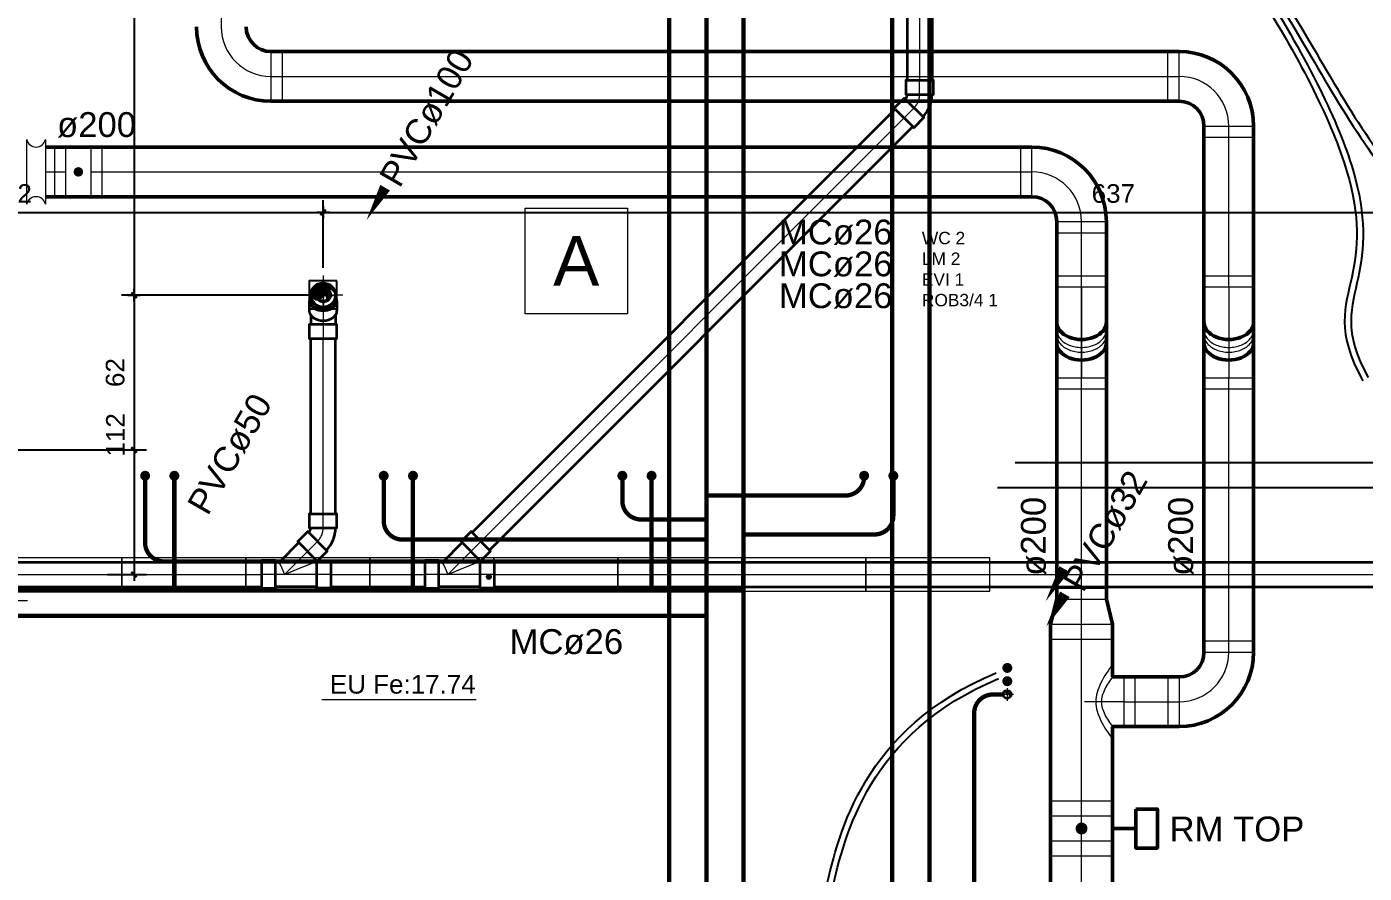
# Model space of a CAD drawing. Header units: metres. Extents: x -101133.8 to -101066.7, y -24899.3 to -24824.7.
# Drawn here: x -101110.04 to -101104.64, y -24839.31 to -24835.9 of the extents above; entities that cross this region are included whole.
import ezdxf

# ---------------------------------------------------------------- set-up
doc = ezdxf.new("R2010")
doc.units = ezdxf.units.M
doc.header["$LTSCALE"] = 0.2
doc.header["$PDSIZE"] = -5
doc.linetypes.add('AXES', pattern=[50.8, 31.75, -6.35, 6.35, -6.35])
doc.linetypes.add('CACHE', pattern=[9.525, 6.35, -3.175])
for name, color, linetype in [('CMT-CONDENSATS', 6, 'AXES'), ('CMT-COTATION DIVERS', 1, 'Continuous'), ('CMT-CVC-CONDENSATS', 6, 'Continuous'), ('CMT-CVC-CTA1-SOUFFLAGE', 4, 'Continuous'), ('CMT-PLB-EC-U', 1, 'Continuous'), ('CMT-PLB-EF-U', 140, 'Continuous'), ('CMT-PLB-EU', 3, 'Continuous'), ('CMT-PLB-EV-SOUS DALLAGE', 1, 'Continuous'), ('CMT-PLB-REC-U', 30, 'Continuous'), ('CMT-VRV1', 5, 'Continuous')]:
    doc.layers.add(name, color=color, linetype=linetype)
doc.styles.add('Arial', font='arial.ttf')
doc.styles.get("Standard").update_dxf_attribs({"font": 'arial.ttf'})
doc.dimstyles.get("Standard").update_dxf_attribs({"dimtxt": 0.18, "dimasz": 0.18, "dimexe": 0.18, "dimexo": 0.0625, "dimgap": 0.09, "dimtad": 0, "dimtih": 1, "dimtoh": 1, "dimdec": 4, "dimzin": 0, "dimdsep": 46, "dimtxsty": 'Standard', "dimcen": 0.09, "dimadec": 0, "dimazin": 0, "dimtfac": 1, "dimtdec": 4, "dimtofl": 0, "dimtmove": 0, "dimatfit": 3, "dimfxl": 1, "dimtolj": 1, "dimtzin": 0, "dimarcsym": 0})

# ---------------------------------------------------------------- blocks, each defined once
blk = doc.blocks.new('siphon')
blk.add_lwpolyline([(211768.2, 47378.7), (211693.6, 47378.7), (211693.6, 47304), (211768.2, 47304), (211768.2, 47378.7)])
at = {"linetype": 'Continuous'}
for centre, major_axis in [((211731.5, 47341.2), (0, 31.8)), ((211731.9, 47341.4), (0, 20.2))]:
    blk.add_ellipse(centre, major_axis=major_axis, ratio=1, dxfattribs=at)
for points in [[(211731.2, 47378.7), (211731.2, 47378.7), (211731.2, 47368.7), (211731.2, 47368.7)], [(211693.6, 47340.9), (211693.6, 47340.9), (211703.5, 47340.9), (211703.5, 47340.9)], [(211707.3, 47340.9), (211707.3, 47340.9), (211721.8, 47340.9), (211721.8, 47340.9)], [(211707.3, 47340.9), (211707.3, 47340.9), (211721.8, 47340.9), (211721.8, 47340.9)], [(211724.6, 47340.9), (211724.6, 47340.9), (211739, 47340.9), (211739, 47340.9)], [(211731.2, 47364.9), (211731.2, 47364.9), (211731.2, 47350.5), (211731.2, 47350.5)], [(211731.2, 47364.9), (211731.2, 47364.9), (211731.2, 47350.5), (211731.2, 47350.5)], [(211731.2, 47347.7), (211731.2, 47347.7), (211731.2, 47333.2), (211731.2, 47333.2)], [(211742.8, 47340.9), (211742.8, 47340.9), (211757.3, 47340.9), (211757.3, 47340.9)], [(211759.4, 47340.9), (211759.4, 47340.9), (211768.2, 47340.9), (211768.2, 47340.9)], [(211731.2, 47329.4), (211731.2, 47329.4), (211731.2, 47314.9), (211731.2, 47314.9)], [(211731.2, 47312.9), (211731.2, 47312.9), (211731.2, 47304), (211731.2, 47304)]]:
    blk.add_open_spline(points, degree=3, dxfattribs=at)
blk = doc.blocks.new('COT-45')
at = {"color": 0}
for p, q in [((-1, 0), (1, 0)), ((0, -1), (0, 1))]:
    blk.add_line(p, q, dxfattribs=at)
at = {"color": 0, "const_width": 0.4}
blk.add_lwpolyline([(-0.44, -0.44), (0.44, 0.44)], dxfattribs=at)
blk = doc.blocks.new('*D82')
at = {"layer": 'CMT-COTATION DIVERS', "color": 0, "lineweight": -2}
for p, q in [((-101111.3635, -24837.5705), (-101111.3635, -24836.5938)), ((-101108.8404, -24836.8673), (-101108.8404, -24836.5938)), ((-101111.3385, -24836.6438), (-101108.8654, -24836.6438))]:
    blk.add_line(p, q, dxfattribs=at)
at = {"layer": 'Defpoints', "color": 0, "lineweight": 15}
for p in [(-101108.8404, -24836.6438), (-101108.8404, -24836.8973), (-101111.3635, -24837.6005)]:
    blk.add_point(p, dxfattribs=at)
at = {"layer": 'CMT-COTATION DIVERS', "color": 0, "lineweight": -2, "xscale": 0.025, "yscale": 0.025, "zscale": 0.025, "rotation": 180}
blk.add_blockref('COT-45', (-101111.3635, -24836.6438), dxfattribs=at)
at = {"layer": 'CMT-COTATION DIVERS', "color": 0, "lineweight": -2, "xscale": 0.025, "yscale": 0.025, "zscale": 0.025}
blk.add_blockref('COT-45', (-101108.8404, -24836.6438), dxfattribs=at)
at = {"layer": 'CMT-COTATION DIVERS', "color": 0, "lineweight": 15, "insert": (-101110.102, -24836.568), "char_height": 0.075, "attachment_point": 5}
blk.add_mtext('\\A1;252', dxfattribs=at)
blk = doc.blocks.new('*D83')
at = {"layer": 'CMT-COTATION DIVERS', "color": 0, "lineweight": -2}
for p, q in [((-101108.8404, -24836.8673), (-101108.8404, -24836.5938)), ((-101102.4699, -24837.8245), (-101102.4699, -24836.5938)), ((-101108.8154, -24836.6438), (-101102.4949, -24836.6438))]:
    blk.add_line(p, q, dxfattribs=at)
at = {"layer": 'Defpoints', "color": 0, "lineweight": 15}
for p in [(-101102.4699, -24836.6438), (-101108.8404, -24836.8973), (-101102.4699, -24837.8545)]:
    blk.add_point(p, dxfattribs=at)
at = {"layer": 'CMT-COTATION DIVERS', "color": 0, "lineweight": -2, "xscale": 0.025, "yscale": 0.025, "zscale": 0.025, "rotation": 180}
blk.add_blockref('COT-45', (-101108.8404, -24836.6438), dxfattribs=at)
at = {"layer": 'CMT-COTATION DIVERS', "color": 0, "lineweight": -2, "xscale": 0.025, "yscale": 0.025, "zscale": 0.025}
blk.add_blockref('COT-45', (-101102.4699, -24836.6438), dxfattribs=at)
at = {"layer": 'CMT-COTATION DIVERS', "color": 0, "lineweight": 15, "insert": (-101105.6551, -24836.568), "char_height": 0.075, "attachment_point": 5}
blk.add_mtext('\\A1;637', dxfattribs=at)
blk = doc.blocks.new('*D89')
at = {"layer": 'CMT-COTATION DIVERS', "color": 0, "lineweight": -2}
for p, q in [((-101108.8737, -24833.9895), (-101109.6527, -24833.9895)), ((-101109.6027, -24834.0145), (-101109.6027, -24836.9523)), ((-101108.8704, -24836.9773), (-101109.6527, -24836.9773))]:
    blk.add_line(p, q, dxfattribs=at)
at = {"layer": 'Defpoints', "color": 0, "lineweight": 15}
for p in [(-101108.8437, -24833.9895), (-101109.6027, -24836.9773), (-101108.8404, -24836.9773)]:
    blk.add_point(p, dxfattribs=at)
at = {"layer": 'CMT-COTATION DIVERS', "color": 0, "lineweight": -2, "xscale": 0.025, "yscale": 0.025, "zscale": 0.025}
for p, rotation in [((-101109.6027, -24833.9895), 90), ((-101109.6027, -24836.9773), 270)]:
    blk.add_blockref('COT-45', p, dxfattribs=dict(at, rotation=rotation))
at = {"layer": 'CMT-COTATION DIVERS', "color": 0, "lineweight": 15, "insert": (-101109.6785, -24835.4834), "char_height": 0.075, "attachment_point": 5, "rotation": 90}
blk.add_mtext('\\A1;299', dxfattribs=at)
blk = doc.blocks.new('*D90')
at = {"layer": 'CMT-COTATION DIVERS', "color": 0, "lineweight": -2}
for p, q in [((-101108.8704, -24836.9773), (-101109.6527, -24836.9773)), ((-101109.6027, -24837.0023), (-101109.6027, -24837.5755)), ((-101111.3335, -24837.6005), (-101109.5527, -24837.6005))]:
    blk.add_line(p, q, dxfattribs=at)
at = {"layer": 'Defpoints', "color": 0, "lineweight": 15}
for p in [(-101108.8404, -24836.9773), (-101111.3635, -24837.6005), (-101109.6027, -24837.6005)]:
    blk.add_point(p, dxfattribs=at)
at = {"layer": 'CMT-COTATION DIVERS', "color": 0, "lineweight": -2, "xscale": 0.025, "yscale": 0.025, "zscale": 0.025}
for p, rotation in [((-101109.6027, -24836.9773), 90), ((-101109.6027, -24837.6005), 270)]:
    blk.add_blockref('COT-45', p, dxfattribs=dict(at, rotation=rotation))
at = {"layer": 'CMT-COTATION DIVERS', "color": 0, "lineweight": 15, "insert": (-101109.6785, -24837.2889), "char_height": 0.075, "attachment_point": 5, "rotation": 90}
blk.add_mtext('\\A1;62', dxfattribs=at)
blk = doc.blocks.new('*D103')
at = {"layer": 'CMT-COTATION DIVERS', "color": 0, "lineweight": -2}
for p, q in [((-101108.8704, -24836.9773), (-101109.6527, -24836.9773)), ((-101109.6027, -24837.0023), (-101109.6027, -24838.0772)), ((-101109.7096, -24838.1022), (-101109.5527, -24838.1022))]:
    blk.add_line(p, q, dxfattribs=at)
at = {"layer": 'Defpoints', "color": 0, "lineweight": 15}
for p in [(-101108.8404, -24836.9773), (-101109.7396, -24838.1022), (-101109.6027, -24838.1022)]:
    blk.add_point(p, dxfattribs=at)
at = {"layer": 'CMT-COTATION DIVERS', "color": 0, "lineweight": -2, "xscale": 0.025, "yscale": 0.025, "zscale": 0.025}
for p, rotation in [((-101109.6027, -24836.9773), 90), ((-101109.6027, -24838.1022), 270)]:
    blk.add_blockref('COT-45', p, dxfattribs=dict(at, rotation=rotation))
at = {"layer": 'CMT-COTATION DIVERS', "color": 0, "lineweight": 15, "insert": (-101109.6779, -24837.5397), "char_height": 0.075, "attachment_point": 5, "rotation": 90}
blk.add_mtext('\\A1;112', dxfattribs=at)

msp = doc.modelspace()

# ---------------------------------------------------------------- linework, layer by layer
at = {"layer": 'CMT-CONDENSATS', "const_width": 0.0175}
msp.add_lwpolyline([(-101106.216, -24838.6607, -0.414214), (-101106.141, -24838.5857)], format="xyb", dxfattribs=at)
for points in [[(-101106.141, -24838.5857), (-101106.1001, -24838.5857)], [(-101106.216, -24842.669), (-101106.216, -24838.6607)]]:
    msp.add_lwpolyline(points, dxfattribs=at)
at = {"layer": 'CMT-CVC-CONDENSATS', "color": 8, "linetype": 'AXES', "lineweight": 20}
for p, q in [((-101106.0577, -24838.5854), (-101106.1089, -24838.5854)), ((-101106.0833, -24838.5598), (-101106.0833, -24838.611))]:
    msp.add_line(p, q, dxfattribs=at)
at = {"layer": 'CMT-CVC-CONDENSATS', "linetype": 'Continuous', "lineweight": 20}
msp.add_lwpolyline([(-101106.0753, -24838.5716, 0, 0, 0), (-101105.9253, -24838.3118, 0, 0.045, 0), (-101105.8503, -24838.1819, 0.045, 0.045, 0)], format="xyseb", dxfattribs=at)
at = {"layer": 'CMT-CVC-CONDENSATS', "color": 8, "linetype": 'Continuous', "lineweight": 20}
msp.add_lwpolyline([(-101106.0833, -24838.572, 0.00192, 0.00192, -0.414214), (-101106.0699, -24838.5854, 0.00192, 0, -0.394163), (-101106.0833, -24838.5998, 0, 0.00192, 1.001955), (-101106.0833, -24838.5845, 0, 0, 0), (-101106.0833, -24838.5818, 0.0072, 0.0072, -1), (-101106.0833, -24838.5746, 0, 0, 0), (-101106.0869, -24838.5782, 0, 0, 0), (-101106.0833, -24838.5782, 0.0106, 0.0106, -0.414214), (-101106.0761, -24838.5854, 0, 0, 0), (-101106.0766, -24838.5818, 0.0096, 0, -0.468375), (-101106.0785, -24838.5985, 0, 0, 0)], format="xyseb", dxfattribs=at)
at = {"layer": 'CMT-CVC-CONDENSATS', "lineweight": 35}
msp.add_circle((-101106.0833, -24838.5854), 0.016, dxfattribs=at)
at = {"layer": 'CMT-CVC-CTA1-SOUFFLAGE', "color": 8, "linetype": 'AXES', "lineweight": 20}
for p, q in [((-101109.2508, -24833.5212), (-101109.2508, -24835.896)), ((-101109.0508, -24836.096), (-101105.3898, -24836.096)), ((-101105.1898, -24836.9437), (-101105.1898, -24836.296)), ((-101109.9596, -24836.4804), (-101109.8771, -24836.4804)), ((-101109.7771, -24836.4804), (-101105.9833, -24836.4804)), ((-101105.7833, -24838.2022), (-101105.7833, -24836.6804)), ((-101105.7833, -24836.9437), (-101105.7833, -24837.0851)), ((-101105.1898, -24836.9437), (-101105.1898, -24837.0851)), ((-101105.7833, -24837.0851), (-101105.7833, -24837.168)), ((-101105.1898, -24837.0851), (-101105.1898, -24837.168)), ((-101105.7833, -24837.168), (-101105.7833, -24837.3094)), ((-101105.1898, -24837.168), (-101105.1898, -24837.3094)), ((-101105.1898, -24838.415), (-101105.1898, -24837.3094)), ((-101105.7833, -24838.3022), (-101105.7833, -24838.2022)), ((-101105.7833, -24838.615), (-101105.7833, -24838.3022)), ((-101105.7833, -24844.3435), (-101105.7833, -24838.615)), ((-101105.6133, -24838.615), (-101105.7708, -24838.615)), ((-101105.6133, -24838.615), (-101105.3898, -24838.615))]:
    msp.add_line(p, q, dxfattribs=at)
at = {"layer": 'CMT-CVC-CTA1-SOUFFLAGE', "lineweight": 50}
for p, q in [((-101109.0508, -24835.996), (-101105.3898, -24835.996)), ((-101109.0508, -24836.196), (-101105.3898, -24836.196)), ((-101105.2898, -24836.9437), (-101105.2898, -24836.296)), ((-101105.0898, -24836.9437), (-101105.0898, -24836.296)), ((-101109.9596, -24836.3804), (-101109.8771, -24836.3804)), ((-101109.7771, -24836.3804), (-101105.9833, -24836.3804)), ((-101109.9596, -24836.5804), (-101109.8771, -24836.5804)), ((-101109.7771, -24836.5804), (-101105.9833, -24836.5804)), ((-101105.8833, -24838.2022), (-101105.8833, -24836.6804)), ((-101105.6833, -24838.2022), (-101105.6833, -24836.6804)), ((-101105.8833, -24836.9437), (-101105.8833, -24837.0851)), ((-101105.6833, -24836.9437), (-101105.6833, -24837.0851)), ((-101105.2898, -24836.9437), (-101105.2898, -24837.0851)), ((-101105.0898, -24836.9437), (-101105.0898, -24837.0851)), ((-101105.8833, -24837.0851), (-101105.8833, -24837.168)), ((-101105.6833, -24837.0851), (-101105.6833, -24837.168)), ((-101105.2898, -24837.0851), (-101105.2898, -24837.168)), ((-101105.0898, -24837.0851), (-101105.0898, -24837.168)), ((-101105.8833, -24837.168), (-101105.8833, -24837.3094)), ((-101105.6833, -24837.168), (-101105.6833, -24837.3094)), ((-101105.2898, -24837.168), (-101105.2898, -24837.3094)), ((-101105.0898, -24837.168), (-101105.0898, -24837.3094)), ((-101105.2898, -24838.415), (-101105.2898, -24837.3094)), ((-101105.0898, -24838.415), (-101105.0898, -24837.3094)), ((-101105.9083, -24838.3022), (-101105.8833, -24838.2022)), ((-101105.6583, -24838.3022), (-101105.6833, -24838.2022)), ((-101105.9083, -24838.615), (-101105.9083, -24838.3022)), ((-101105.6583, -24838.515), (-101105.6583, -24838.3022)), ((-101105.6133, -24838.515), (-101105.6583, -24838.515)), ((-101105.6133, -24838.515), (-101105.3898, -24838.515)), ((-101105.9083, -24844.3435), (-101105.9083, -24838.615)), ((-101105.6133, -24838.715), (-101105.6583, -24838.715)), ((-101105.6583, -24844.3435), (-101105.6583, -24838.715)), ((-101105.6133, -24838.715), (-101105.3898, -24838.715))]:
    msp.add_line(p, q, dxfattribs=at)
at = {"layer": 'CMT-CVC-CTA1-SOUFFLAGE', "color": 8, "linetype": 'Continuous', "lineweight": 20}
for p, q in [((-101109.0508, -24835.996), (-101109.0508, -24836.196)), ((-101105.3898, -24836.196), (-101105.3898, -24835.996)), ((-101105.2898, -24836.296), (-101105.0898, -24836.296)), ((-101105.9833, -24836.5804), (-101105.9833, -24836.3804)), ((-101105.8833, -24836.6804), (-101105.6833, -24836.6804)), ((-101105.8833, -24836.9437), (-101105.6833, -24836.9437)), ((-101105.2898, -24836.9437), (-101105.0898, -24836.9437)), ((-101105.8833, -24837.3094), (-101105.6833, -24837.3094)), ((-101105.2898, -24837.3094), (-101105.0898, -24837.3094)), ((-101105.8833, -24838.2022), (-101105.6833, -24838.2022)), ((-101105.9083, -24838.3022), (-101105.6583, -24838.3022)), ((-101105.2898, -24838.415), (-101105.0898, -24838.415)), ((-101105.6133, -24838.515), (-101105.6133, -24838.715)), ((-101105.3898, -24838.515), (-101105.3898, -24838.715))]:
    msp.add_line(p, q, dxfattribs=at)
at = {"layer": 'CMT-CVC-CTA1-SOUFFLAGE', "color": 8, "linetype": 'CACHE', "lineweight": 20}
for p, q in [((-101109.0058, -24835.996), (-101109.0058, -24836.196)), ((-101105.4348, -24836.196), (-101105.4348, -24835.996)), ((-101109.9221, -24836.5804), (-101109.9221, -24836.3804)), ((-101109.7321, -24836.3804), (-101109.7321, -24836.5804)), ((-101106.0283, -24836.5804), (-101106.0283, -24836.3804)), ((-101105.2898, -24836.341), (-101105.0898, -24836.341)), ((-101105.8833, -24836.7254), (-101105.6833, -24836.7254)), ((-101105.8833, -24836.8987), (-101105.6833, -24836.8987)), ((-101105.2898, -24836.8987), (-101105.0898, -24836.8987)), ((-101105.8833, -24837.3544), (-101105.6833, -24837.3544)), ((-101105.2898, -24837.3544), (-101105.0898, -24837.3544)), ((-101105.8833, -24838.1572), (-101105.6833, -24838.1572)), ((-101105.9083, -24838.3622), (-101105.6583, -24838.3622)), ((-101105.2898, -24838.37), (-101105.0898, -24838.37)), ((-101105.5683, -24838.515), (-101105.5683, -24838.715)), ((-101105.4348, -24838.515), (-101105.4348, -24838.715)), ((-101105.6583, -24839.0155), (-101105.9083, -24839.0155)), ((-101105.9083, -24839.2355), (-101105.6583, -24839.2355))]:
    msp.add_line(p, q, dxfattribs=at)
at = {"layer": 'CMT-CVC-CTA1-SOUFFLAGE', "color": 7, "lineweight": 50}
for p, q in [((-101109.8771, -24836.3804), (-101109.7771, -24836.3804)), ((-101109.8771, -24836.5804), (-101109.7771, -24836.5804)), ((-101105.9083, -24839.1755), (-101105.9083, -24839.0755)), ((-101105.6583, -24839.1755), (-101105.6583, -24839.0755)), ((-101105.6583, -24839.1255), (-101105.5648, -24839.1255))]:
    msp.add_line(p, q, dxfattribs=at)
at = {"layer": 'CMT-CVC-CTA1-SOUFFLAGE', "color": 8, "lineweight": 20}
for p, q in [((-101109.8771, -24836.5804), (-101109.8771, -24836.3804)), ((-101109.7771, -24836.3804), (-101109.7771, -24836.5804)), ((-101105.6583, -24839.0755), (-101105.9083, -24839.0755)), ((-101105.9083, -24839.1755), (-101105.6583, -24839.1755))]:
    msp.add_line(p, q, dxfattribs=at)
at = {"layer": 'CMT-CVC-CTA1-SOUFFLAGE'}
for p, q in [((-101106.0504, -24837.6505), (-101100.5843, -24837.6505)), ((-101106.1224, -24837.7522), (-101100.4529, -24837.7522))]:
    msp.add_line(p, q, dxfattribs=at)
at = {"layer": 'CMT-CVC-CTA1-SOUFFLAGE', "color": 8, "linetype": 'Continuous', "lineweight": 20}
msp.add_lwpolyline([(-101110.0351, -24836.6108), (-101110.0351, -24836.35, 0.803921), (-101109.9596, -24836.35), (-101109.9596, -24836.6108, 0.803921), (-101110.0351, -24836.6108), (-101110.0351, -24836.6108)], format="xyb", dxfattribs=at)
at = {"layer": 'CMT-CVC-CTA1-SOUFFLAGE', "color": 7, "lineweight": 35}
for points in [[(-101109.7599, -24836.4132, 0, 0, 0), (-101109.8338, -24836.4871, 0.019, 0.019, 1), (-101109.8204, -24836.4737, 0.019, 0.019, 1), (-101109.8338, -24836.4871, 0, 0, 0), (-101109.8943, -24836.5476, 0, 0, 0)], [(-101105.6984, -24839.2103, 0, 0, 0), (-101105.7917, -24839.117, 0.024, 0.024, 1), (-101105.7748, -24839.134, 0.024, 0.024, 1), (-101105.7917, -24839.117, 0, 0, 0), (-101105.8681, -24839.0406, 0, 0, 0)]]:
    msp.add_lwpolyline(points, format="xyseb", dxfattribs=at)
at = {"layer": 'CMT-CVC-CTA1-SOUFFLAGE', "color": 7, "lineweight": 50}
msp.add_lwpolyline([(-101105.5648, -24839.047), (-101105.5648, -24839.204), (-101105.4773, -24839.204), (-101105.4773, -24839.047)], close=True, dxfattribs=at)
at = {"layer": 'CMT-CVC-CTA1-SOUFFLAGE', "lineweight": 50}
for centre, radius, start, end in [((-101109.0508, -24835.896), 0.3, 180, 270), ((-101109.0508, -24835.896), 0.1, 180, 270), ((-101105.3898, -24836.296), 0.3, 0, 90), ((-101105.3898, -24836.296), 0.1, 0, 90), ((-101105.9833, -24836.6804), 0.3, 0, 90), ((-101105.9833, -24836.6804), 0.1, 0, 90), ((-101105.3898, -24838.415), 0.3, 270, 360), ((-101105.3898, -24838.415), 0.1, 270, 360)]:
    msp.add_arc(centre, radius, start, end, dxfattribs=at)
at = {"layer": 'CMT-CVC-CTA1-SOUFFLAGE', "color": 8, "linetype": 'AXES', "lineweight": 20}
for centre, start, end in [((-101109.0508, -24835.896), 180, 270), ((-101105.3898, -24836.296), 360, 90), ((-101105.9833, -24836.6804), 0, 90), ((-101105.3898, -24838.415), 270, 0)]:
    msp.add_arc(centre, 0.2, start, end, dxfattribs=at)
at = {"layer": 'CMT-CVC-CTA1-SOUFFLAGE', "lineweight": 50}
for centre in [(-101105.7833, -24837.0851), (-101105.1898, -24837.0851), (-101105.7833, -24837.168), (-101105.1898, -24837.168)]:
    msp.add_ellipse(centre, major_axis=(-0.1, 0), ratio=0.707107, start_param=0, end_param=3.141593, dxfattribs=at)
at = {"layer": 'CMT-CVC-CTA1-SOUFFLAGE', "color": 8, "linetype": 'CACHE', "lineweight": 20}
for centre in [(-101105.7833, -24837.1169), (-101105.7833, -24837.1361), (-101105.1898, -24837.1169), (-101105.1898, -24837.1361)]:
    msp.add_ellipse(centre, major_axis=(-0.1, 0), ratio=0.707107, start_param=0, end_param=3.141593, dxfattribs=at)
at = {"layer": 'CMT-CVC-CTA1-SOUFFLAGE', "color": 8, "linetype": 'Continuous', "lineweight": 20}
for points in [[(-101105.6583, -24838.465), (-101105.6739, -24838.4851), (-101105.7106, -24838.54), (-101105.7333, -24838.615), (-101105.7106, -24838.69), (-101105.6739, -24838.7449), (-101105.6583, -24838.765)], [(-101105.6583, -24838.515), (-101105.6687, -24838.5284), (-101105.6931, -24838.565), (-101105.7083, -24838.615), (-101105.6931, -24838.665), (-101105.6687, -24838.7016), (-101105.6583, -24838.715)]]:
    msp.add_open_spline(points, degree=3, dxfattribs=at)
at = {"layer": 'CMT-PLB-EC-U', "const_width": 0.0175}
for points in [[(-101107.2954, -24847.1225), (-101107.2954, -24835.3837)], [(-101109.5579, -24837.7045), (-101109.5579, -24837.9745)], [(-101108.5961, -24837.7045), (-101108.5961, -24837.8866)], [(-101107.6342, -24837.7045), (-101107.6342, -24837.8056)], [(-101106.6596, -24837.7045), (-101106.6596, -24837.7091)], [(-101106.7346, -24837.7841), (-101107.2954, -24837.7841)], [(-101107.5592, -24837.8806), (-101107.2954, -24837.8806)], [(-101108.5211, -24837.9616), (-101107.2954, -24837.9616)], [(-101109.4829, -24838.0495), (-101107.2954, -24838.0495)], [(-101111.4751, -24838.2685), (-101107.2954, -24838.2685)]]:
    msp.add_lwpolyline(points, dxfattribs=at)
at = {"layer": 'CMT-PLB-EC-U', "const_width": 0.02}
for points in [[(-101109.5579, -24837.6945, 1), (-101109.5579, -24837.7145, 1)], [(-101108.5961, -24837.6945, 1), (-101108.5961, -24837.7145, 1)], [(-101107.6342, -24837.6945, 1), (-101107.6342, -24837.7145, 1)], [(-101106.6596, -24837.6945, 1), (-101106.6596, -24837.7145, 1)]]:
    msp.add_lwpolyline(points, format="xyb", close=True, dxfattribs=at)
at = {"layer": 'CMT-PLB-EC-U', "const_width": 0.0175}
for points in [[(-101106.6596, -24837.7091, -0.414214), (-101106.7346, -24837.7841)], [(-101107.6342, -24837.8056, 0.414214), (-101107.5592, -24837.8806)], [(-101108.5961, -24837.8866, 0.414214), (-101108.5211, -24837.9616)], [(-101109.5579, -24837.9745, 0.414214), (-101109.4829, -24838.0495)]]:
    msp.add_lwpolyline(points, format="xyb", dxfattribs=at)
at = {"layer": 'CMT-PLB-EF-U', "const_width": 0.0175}
for points in [[(-101107.1454, -24846.9725), (-101107.1454, -24835.5337)], [(-101109.4402, -24837.7045), (-101109.4402, -24838.1668)], [(-101108.4783, -24837.7045), (-101108.4783, -24838.1668)], [(-101107.5165, -24837.7045), (-101107.5165, -24838.1668)], [(-101106.5419, -24837.7045), (-101106.5419, -24837.8658)], [(-101106.6169, -24837.9408), (-101107.1454, -24837.9408)], [(-101111.3574, -24838.1668), (-101107.1454, -24838.1668)]]:
    msp.add_lwpolyline(points, dxfattribs=at)
at = {"layer": 'CMT-PLB-EF-U', "linetype": 'Continuous', "lineweight": 20}
msp.add_lwpolyline([(-101107.82, -24836.626), (-101107.6135, -24836.626), (-101107.6135, -24837.0523), (-101108.0265, -24837.0523), (-101108.0265, -24836.626), (-101107.82, -24836.626)], dxfattribs=at)
at = {"layer": 'CMT-PLB-EF-U', "const_width": 0.02}
for points in [[(-101109.4402, -24837.6945, -1), (-101109.4402, -24837.7145, -1)], [(-101108.4783, -24837.6945, -1), (-101108.4783, -24837.7145, -1)], [(-101107.5165, -24837.6945, -1), (-101107.5165, -24837.7145, -1)], [(-101106.5419, -24837.6945, -1), (-101106.5419, -24837.7145, -1)]]:
    msp.add_lwpolyline(points, format="xyb", close=True, dxfattribs=at)
at = {"layer": 'CMT-PLB-EF-U', "const_width": 0.0175}
msp.add_lwpolyline([(-101106.5419, -24837.8658, -0.414214), (-101106.6169, -24837.9408)], format="xyb", dxfattribs=at)
at = {"layer": 'CMT-PLB-EU', "color": 8, "linetype": 'AXES', "lineweight": 20}
for p, q in [((-101108.8004, -24836.9773), (-101108.8804, -24836.9773)), ((-101108.8404, -24836.9373), (-101108.8404, -24837.0173))]:
    msp.add_line(p, q, dxfattribs=at)
at = {"layer": 'CMT-PLB-EU', "linetype": 'Continuous', "lineweight": 20}
msp.add_lwpolyline([(-101108.8529, -24836.9989, 0, 0, 0), (-101109.0029, -24837.2587, 0.045, 0, 0), (-101109.0779, -24837.3887, 0, 0, 0)], format="xyseb", dxfattribs=at)
at = {"layer": 'CMT-PLB-EU', "color": 8, "linetype": 'Continuous', "lineweight": 20}
msp.add_lwpolyline([(-101108.8404, -24836.9563, 0.003, 0.003, -0.414214), (-101108.8194, -24836.9773, 0.003, 0, -0.394163), (-101108.8404, -24836.9998, 0, 0.003, 1.001955), (-101108.8404, -24836.9758, 0, 0, 0), (-101108.8404, -24836.9717, 0.0112, 0.0112, -1), (-101108.8404, -24836.9604, 0, 0, 0), (-101108.846, -24836.966, 0, 0, 0), (-101108.8404, -24836.966, 0.0165, 0.0165, -0.414214), (-101108.8291, -24836.9773, 0, 0, 0), (-101108.8299, -24836.9717, 0.015, 0, -0.468375), (-101108.8329, -24836.9977, 0, 0, 0)], format="xyseb", dxfattribs=at)
at = {"layer": 'CMT-PLB-EU', "linetype": 'Continuous', "lineweight": 20}
for points in [[(-101110.1525, -24838.1697), (-101109.6525, -24838.1697), (-101109.6525, -24838.0347), (-101110.1525, -24838.0347)], [(-101109.6525, -24838.1697), (-101109.1525, -24838.1697), (-101109.1525, -24838.0347), (-101109.6525, -24838.0347)], [(-101109.1525, -24838.1697), (-101108.6525, -24838.1697), (-101108.6525, -24838.0347), (-101109.1525, -24838.0347)], [(-101108.6525, -24838.1697), (-101108.1525, -24838.1697), (-101108.1525, -24838.0347), (-101108.6525, -24838.0347)], [(-101108.1525, -24838.1697), (-101107.6525, -24838.1697), (-101107.6525, -24838.0347), (-101108.1525, -24838.0347)], [(-101107.6525, -24838.1697), (-101107.1525, -24838.1697), (-101107.1525, -24838.0347), (-101107.6525, -24838.0347)], [(-101107.1525, -24838.1697), (-101106.6525, -24838.1697), (-101106.6525, -24838.0347), (-101107.1525, -24838.0347)], [(-101106.6525, -24838.1697), (-101106.1525, -24838.1697), (-101106.1525, -24838.0347), (-101106.6525, -24838.0347)]]:
    msp.add_lwpolyline(points, close=True, dxfattribs=at)
at = {"layer": 'CMT-PLB-EU', "lineweight": 35}
msp.add_circle((-101108.8404, -24836.9773), 0.025, dxfattribs=at)
at = {"layer": 'CMT-PLB-EV-SOUS DALLAGE', "lineweight": 35}
for p, q in [((-101106.4859, -24834.6051), (-101106.4859, -24836.1112)), ((-101106.3859, -24834.6051), (-101106.3859, -24836.1112)), ((-101106.4859, -24836.1112), (-101106.3859, -24836.1112)), ((-101106.4859, -24836.1682), (-101106.3859, -24836.1682)), ((-101108.2399, -24837.9334), (-101106.5341, -24836.2276)), ((-101106.5341, -24836.2276), (-101106.4634, -24836.2983)), ((-101106.4938, -24836.1873), (-101106.4231, -24836.258)), ((-101108.1692, -24838.0041), (-101106.4634, -24836.2983)), ((-101108.8904, -24836.9773), (-101108.8904, -24836.9998)), ((-101108.7904, -24836.9773), (-101108.7904, -24836.9998)), ((-101108.8961, -24836.9998), (-101108.8961, -24837.0401)), ((-101108.7847, -24836.9998), (-101108.7847, -24837.0401)), ((-101108.8904, -24837.0575), (-101108.8904, -24837.0946)), ((-101108.7904, -24837.0575), (-101108.7904, -24837.0946)), ((-101108.7904, -24837.0946), (-101108.8904, -24837.0946)), ((-101108.8904, -24837.8573), (-101108.8904, -24837.1516)), ((-101108.8904, -24837.1516), (-101108.7904, -24837.1516)), ((-101108.7904, -24837.8573), (-101108.7904, -24837.1516)), ((-101108.8904, -24837.8573), (-101108.7904, -24837.8573)), ((-101108.8276, -24838.0041), (-101108.8983, -24837.9334)), ((-101108.8983, -24837.9334), (-101108.8276, -24838.0041)), ((-101108.8904, -24837.9143), (-101108.7904, -24837.9143)), ((-101108.1692, -24838.0041), (-101108.2399, -24837.9334)), ((-101109.0142, -24838.0493), (-101108.9386, -24837.9737)), ((-101108.9386, -24837.9737), (-101108.9386, -24837.9737)), ((-101108.9386, -24837.9737), (-101108.8679, -24838.0444)), ((-101108.9386, -24837.9737), (-101108.8679, -24838.0444)), ((-101108.8276, -24838.0041), (-101108.8276, -24838.0041)), ((-101108.3558, -24838.0493), (-101108.2802, -24837.9737)), ((-101108.2802, -24837.9737), (-101108.2095, -24838.0444)), ((-101110.8384, -24838.0522), (-101109.0891, -24838.0522)), ((-101109.0891, -24838.0522), (-101109.0891, -24838.1522)), ((-101109.0321, -24838.0522), (-101109.0212, -24838.0522)), ((-101109.0321, -24838.1522), (-101109.0321, -24838.0522)), ((-101108.8757, -24838.0522), (-101108.8679, -24838.0444)), ((-101108.8757, -24838.0522), (-101108.8657, -24838.0522)), ((-101108.8657, -24838.1522), (-101108.8657, -24838.0522)), ((-101108.8087, -24838.0522), (-101108.4307, -24838.0522)), ((-101108.8087, -24838.0522), (-101108.8087, -24838.1522)), ((-101108.4307, -24838.0522), (-101108.4307, -24838.1522)), ((-101108.3737, -24838.0522), (-101108.3628, -24838.0522)), ((-101108.3737, -24838.1522), (-101108.3737, -24838.0522)), ((-101108.2173, -24838.0522), (-101108.2095, -24838.0444)), ((-101108.2173, -24838.0522), (-101108.2073, -24838.0522)), ((-101108.2073, -24838.1522), (-101108.2073, -24838.0522)), ((-101108.1503, -24838.0522), (-101102.8065, -24838.0522)), ((-101108.1503, -24838.0522), (-101108.1503, -24838.1522)), ((-101110.8384, -24838.1522), (-101109.0891, -24838.1522)), ((-101108.8657, -24838.1522), (-101109.0321, -24838.1522)), ((-101108.8087, -24838.1522), (-101108.4307, -24838.1522)), ((-101108.2073, -24838.1522), (-101108.3737, -24838.1522)), ((-101108.1503, -24838.1522), (-101102.8065, -24838.1522))]:
    msp.add_line(p, q, dxfattribs=at)
at = {"layer": 'CMT-PLB-EV-SOUS DALLAGE', "color": 8, "linetype": 'AXES', "lineweight": 20}
for p, q in [((-101106.4359, -24834.6051), (-101106.4359, -24836.1112)), ((-101106.4359, -24836.1682), (-101106.4359, -24836.1112)), ((-101106.4585, -24836.2227), (-101106.4988, -24836.263)), ((-101108.2045, -24837.9688), (-101106.4988, -24836.263)), ((-101108.8404, -24836.8973), (-101108.8404, -24837.1516)), ((-101108.7604, -24836.9773), (-101108.9204, -24836.9773)), ((-101108.8404, -24837.8573), (-101108.8404, -24837.1516)), ((-101108.8404, -24837.9143), (-101108.8404, -24837.8573)), ((-101108.9964, -24838.1022), (-101108.8629, -24837.9688)), ((-101108.8629, -24837.9688), (-101108.9033, -24838.0091)), ((-101108.8629, -24837.9688), (-101108.9033, -24838.0091)), ((-101108.338, -24838.1022), (-101108.2045, -24837.9688)), ((-101110.8384, -24838.1022), (-101109.0891, -24838.1022)), ((-101108.8087, -24838.1022), (-101109.0891, -24838.1022)), ((-101108.8087, -24838.1022), (-101108.4307, -24838.1022)), ((-101108.1503, -24838.1022), (-101108.4307, -24838.1022)), ((-101108.1503, -24838.1022), (-101102.8065, -24838.1022))]:
    msp.add_line(p, q, dxfattribs=at)
at = {"layer": 'CMT-PLB-EV-SOUS DALLAGE', "linetype": 'Continuous', "lineweight": 20}
msp.add_line((-101108.8456, -24838.6059), (-101108.2229, -24838.6059), dxfattribs=at)
at = {"layer": 'CMT-PLB-EV-SOUS DALLAGE', "lineweight": 35}
for points in [[(-101106.4859, -24836.1112), (-101106.4916, -24836.1112), (-101106.4916, -24836.1682), (-101106.4859, -24836.1682)], [(-101106.3859, -24836.1682), (-101106.3802, -24836.1682), (-101106.3802, -24836.1112), (-101106.3859, -24836.1112)], [(-101106.5341, -24836.2276), (-101106.5382, -24836.2236), (-101106.4978, -24836.1833), (-101106.4938, -24836.1873)], [(-101106.4231, -24836.258), (-101106.4191, -24836.2621), (-101106.4594, -24836.3024), (-101106.4634, -24836.2983)], [(-101108.8904, -24837.0946), (-101108.8961, -24837.0946), (-101108.8961, -24837.1516), (-101108.8904, -24837.1516)], [(-101108.7904, -24837.1516), (-101108.7847, -24837.1516), (-101108.7847, -24837.0946), (-101108.7904, -24837.0946)], [(-101108.8904, -24837.8573), (-101108.8961, -24837.8573), (-101108.8961, -24837.9143), (-101108.8904, -24837.9143)], [(-101108.7904, -24837.9143), (-101108.7847, -24837.9143), (-101108.7847, -24837.8573), (-101108.7904, -24837.8573)], [(-101108.8983, -24837.9334), (-101108.9023, -24837.9294), (-101108.9426, -24837.9697), (-101108.9386, -24837.9737)], [(-101108.9386, -24837.9737), (-101108.9426, -24837.9697), (-101108.9023, -24837.9294), (-101108.8983, -24837.9334)], [(-101108.2399, -24837.9334), (-101108.2439, -24837.9294), (-101108.2842, -24837.9697), (-101108.2802, -24837.9737)], [(-101108.8679, -24838.0444), (-101108.8639, -24838.0485), (-101108.8236, -24838.0082), (-101108.8276, -24838.0041)], [(-101108.8276, -24838.0041), (-101108.8236, -24838.0082), (-101108.8639, -24838.0485), (-101108.8679, -24838.0444)], [(-101108.2095, -24838.0444), (-101108.2055, -24838.0485), (-101108.1652, -24838.0082), (-101108.1692, -24838.0041)], [(-101109.0321, -24838.0522), (-101109.0321, -24838.0465), (-101109.0891, -24838.0465), (-101109.0891, -24838.0522)], [(-101108.8657, -24838.0522), (-101108.8657, -24838.0465), (-101108.8087, -24838.0465), (-101108.8087, -24838.0522)], [(-101108.3737, -24838.0522), (-101108.3737, -24838.0465), (-101108.4307, -24838.0465), (-101108.4307, -24838.0522)], [(-101108.2073, -24838.0522), (-101108.2073, -24838.0465), (-101108.1503, -24838.0465), (-101108.1503, -24838.0522)], [(-101109.0891, -24838.1522), (-101109.0891, -24838.1579), (-101109.0321, -24838.1579), (-101109.0321, -24838.1522)], [(-101108.8087, -24838.1522), (-101108.8087, -24838.1579), (-101108.8657, -24838.1579), (-101108.8657, -24838.1522)], [(-101108.4307, -24838.1522), (-101108.4307, -24838.1579), (-101108.3737, -24838.1579), (-101108.3737, -24838.1522)], [(-101108.1503, -24838.1522), (-101108.1503, -24838.1579), (-101108.2073, -24838.1579), (-101108.2073, -24838.1522)]]:
    msp.add_lwpolyline(points, dxfattribs=at)
at = {"layer": 'CMT-PLB-EV-SOUS DALLAGE', "linetype": 'Continuous', "lineweight": 20}
for points in [[(-101108.8154, -24836.934, 0, 0, 0), (-101108.6654, -24836.6742, 0, 0.045, 0), (-101108.5904, -24836.5443, 0.045, 0.045, 0)], [(-101108.1661, -24838.1113, 0.0125, 0.0125, 1), (-101108.1786, -24838.1113, 0.0125, 0.0125, 1), (-101108.1661, -24838.1113, 0, 0, 0), (-101108.1723, -24838.1113, 0, 0, 0), (-101108.2229, -24838.6059, 0, 0, 0)]]:
    msp.add_lwpolyline(points, format="xyseb", dxfattribs=at)
at = {"layer": 'CMT-PLB-EV-SOUS DALLAGE', "color": 8, "linetype": 'Continuous', "lineweight": 20}
msp.add_lwpolyline([(-101108.8824, -24836.9773, 0.006, 0.006, -0.414214), (-101108.8404, -24836.9353, 0.006, 0, -0.394163), (-101108.7954, -24836.9773, 0, 0.006, 1.001955), (-101108.8434, -24836.9773, 0, 0, 0), (-101108.8516, -24836.9773, 0.0225, 0.0225, -1), (-101108.8741, -24836.9773, 0, 0, 0), (-101108.8629, -24836.9885, 0, 0, 0), (-101108.8629, -24836.9773, 0.033, 0.033, -0.414214), (-101108.8404, -24836.9548, 0, 0, 0), (-101108.8516, -24836.9563, 0.03, 0, -0.468375), (-101108.7996, -24836.9623, 0, 0, 0)], format="xyseb", dxfattribs=at)
at = {"layer": 'CMT-PLB-EV-SOUS DALLAGE', "color": 8, "linetype": 'Continuous', "lineweight": 20, "extrusion": (0, 0, -1)}
for points in [[(101109.0271, -24838.0522), (101109.0143, -24838.0589), (101109.0067, -24838.0772), (101108.9964, -24838.1022), (101108.936, -24838.0772), (101108.8918, -24838.0589), (101108.8757, -24838.0522)], [(101108.3687, -24838.0522), (101108.3559, -24838.0589), (101108.3483, -24838.0772), (101108.338, -24838.1022), (101108.2776, -24838.0772), (101108.2334, -24838.0589), (101108.2173, -24838.0522)]]:
    msp.add_lwpolyline(points, dxfattribs=at)
at = {"layer": 'CMT-PLB-EV-SOUS DALLAGE', "linetype": 'Continuous', "lineweight": 20, "ltscale": 1.014}
msp.add_lwpolyline([(-101110.0327, -24838.2084), (-101111.2327, -24838.2084), (-101110.9327, -24838.2984), (-101110.9327, -24838.2084)], dxfattribs=at)
at = {"layer": 'CMT-PLB-EV-SOUS DALLAGE', "lineweight": 35}
msp.add_circle((-101108.8404, -24836.9773), 0.05, dxfattribs=at)
for centre, radius, start, end in [((-101106.5129, -24836.1682), 0.027, 315, 360), ((-101106.5129, -24836.1682), 0.127, 315, 0), ((-101108.9174, -24837.9143), 0.027, 315, 360), ((-101108.9174, -24837.9143), 0.127, 315, 0), ((-101109.0212, -24838.0422), 0.01, 270, 315), ((-101108.3628, -24838.0422), 0.01, 270, 315)]:
    msp.add_arc(centre, radius, start, end, dxfattribs=at)
at = {"layer": 'CMT-PLB-EV-SOUS DALLAGE', "color": 8, "linetype": 'AXES', "lineweight": 20}
for centre, end in [((-101106.5129, -24836.1682), 0), ((-101108.9174, -24837.9143), 360)]:
    msp.add_arc(centre, 0.077, 315, end, dxfattribs=at)
at = {"layer": 'CMT-PLB-EV-SOUS DALLAGE', "lineweight": 35}
for centre, major_axis, start_param, end_param in [((-101108.8404, -24836.9998), (0.0557, 0), 2.685241, 6.739537), ((-101108.8404, -24836.9998), (0.05, 0), 3.141593, 6.283185), ((-101108.8404, -24837.0401), (0.0557, 0), 3.141593, 6.283185)]:
    msp.add_ellipse(centre, major_axis=major_axis, ratio=0.707107, start_param=start_param, end_param=end_param, dxfattribs=at)
at = {"layer": 'CMT-PLB-REC-U', "const_width": 0.0175}
msp.add_lwpolyline([(-101107.4454, -24835.2337), (-101107.4454, -24847.2725)], dxfattribs=at)
at = {"layer": 'CMT-VRV1', "const_width": 0.0175}
for points in [[(-101106.546, -24851.9039), (-101106.546, -24835.6891)], [(-101106.396, -24852.0539), (-101106.396, -24835.8391)]]:
    msp.add_lwpolyline(points, dxfattribs=at)
at = {"layer": 'CMT-VRV1', "linetype": 'Continuous', "lineweight": 20}
for points in [[(-101106.0775, -24838.4699, 0, 0, 0), (-101105.9275, -24838.2101, 0, 0.045, 0), (-101105.8525, -24838.0802, 0.045, 0.045, 0)], [(-101106.0775, -24838.5235, 0, 0, 0), (-101105.9275, -24838.2636, 0.045, 0, 0), (-101105.8525, -24838.1337, 0, 0, 0)]]:
    msp.add_lwpolyline(points, format="xyseb", dxfattribs=at)
at = {"layer": 'CMT-VRV1', "const_width": 0.02}
for points in [[(-101106.0925, -24838.4786, 1), (-101106.0725, -24838.4786, 1)], [(-101106.0925, -24838.5321, 1), (-101106.0725, -24838.5321, 1)]]:
    msp.add_lwpolyline(points, format="xyb", close=True, dxfattribs=at)
at = {"layer": 'CMT-VRV1', "linetype": 'Continuous'}
for points in [[(-101105.5223, -24834.2686), (-101105.492, -24835.1475), (-101105.0172, -24835.7907), (-101104.6479, -24836.5369), (-101104.6789, -24836.9155), (-101104.7601, -24837.127), (-101104.6489, -24837.3215)], [(-101105.3181, -24834.2686), (-101105.417, -24835.1228), (-101104.9529, -24835.7515), (-101104.5803, -24836.5044), (-101103.9153, -24837.0772), (-101103.411, -24837.3226), (-101103.1157, -24837.3451)], [(-101105.467, -24834.4186), (-101105.467, -24835.1392), (-101104.9958, -24835.7776), (-101104.6224, -24836.532), (-101104.6542, -24836.9211), (-101104.7325, -24837.1248), (-101104.6272, -24837.3091)], [(-101105.3819, -24834.4186), (-101105.442, -24835.131), (-101104.9743, -24835.7646), (-101104.6005, -24836.5201), (-101103.9291, -24837.0982), (-101103.4176, -24837.3472), (-101103.1176, -24837.3701)], [(-101106.9826, -24840.211), (-101106.9111, -24839.82), (-101106.8613, -24839.6054), (-101106.8613, -24839.5687), (-101106.6631, -24838.7211), (-101106.1272, -24838.4985)], [(-101106.9147, -24840.061), (-101106.8861, -24839.8228), (-101106.8363, -24839.6083), (-101106.8363, -24839.5715), (-101106.6416, -24838.7393), (-101106.1176, -24838.5215)]]:
    msp.add_open_spline(points, degree=3, dxfattribs=at)

# ---------------------------------------------------------------- block references
at = {"layer": 'CMT-PLB-EU', "lineweight": 35, "xscale": 0.001500126758509707, "yscale": 0.001500126758509707, "zscale": 0.001500126758509707}
msp.add_blockref('siphon', (-101426.464, -24907.9939), dxfattribs=at)

# ---------------------------------------------------------------- texts
at = {"layer": 'CMT-CVC-CONDENSATS', "linetype": 'Continuous', "lineweight": 20, "insert": (-101105.8189, -24838.1551), "char_height": 0.1, "attachment_point": 4, "rotation": 60, "style": 'Arial'}
msp.add_mtext('PVCø32', dxfattribs=at)
at = {"layer": 'CMT-CVC-CTA1-SOUFFLAGE', "lineweight": 50, "insert": (-101109.9129, -24836.2913), "char_height": 0.1, "attachment_point": 4, "style": 'Arial'}
msp.add_mtext('ø200', dxfattribs=at)
at = {"layer": 'CMT-CVC-CTA1-SOUFFLAGE', "lineweight": 50, "char_height": 0.1, "attachment_point": 4, "rotation": 90, "style": 'Arial'}
for insert in [(-101105.9762, -24838.1077), (-101105.3827, -24838.1077)]:
    msp.add_mtext('ø200', dxfattribs=dict(at, insert=insert))
at = {"layer": 'CMT-CVC-CTA1-SOUFFLAGE', "color": 7, "lineweight": 50, "insert": (-101105.4284, -24839.1279), "char_height": 0.1, "attachment_point": 4, "style": 'Arial'}
msp.add_mtext('RM TOP', dxfattribs=at)
at = {"layer": 'CMT-PLB-EC-U', "insert": (-101107.0029, -24836.8524), "char_height": 0.1, "attachment_point": 4, "style": 'Arial'}
msp.add_mtext('MCø26', dxfattribs=at)
at = {"layer": 'CMT-PLB-EF-U', "attachment_point": 4, "style": 'Arial'}
for s, insert, char_height in [('MCø26', (-101107.0029, -24836.7241), 0.1), ('A', (-101107.9134, -24836.8391), 0.2), ('WC 2\\PLM 2\\PEVI 1\\PROB3/4 1 ', (-101106.4269, -24836.8722), 0.05), ('MCø26', (-101108.089, -24838.3738), 0.1)]:
    msp.add_mtext(s, dxfattribs=dict(at, insert=insert, char_height=char_height))
at = {"layer": 'CMT-PLB-EU', "linetype": 'Continuous', "lineweight": 20, "insert": (-101109.3482, -24837.8451), "char_height": 0.1, "attachment_point": 4, "rotation": 60, "style": 'Arial'}
msp.add_mtext('PVCø50', dxfattribs=at)
at = {"layer": 'CMT-PLB-EV-SOUS DALLAGE', "linetype": 'Continuous', "lineweight": 20, "insert": (-101108.5744, -24836.5251), "char_height": 0.1, "attachment_point": 4, "rotation": 60, "style": 'Arial'}
msp.add_mtext('PVCø100', dxfattribs=at)
at = {"layer": 'CMT-PLB-EV-SOUS DALLAGE', "lineweight": 15, "insert": (-101108.8134, -24838.545), "char_height": 0.075, "attachment_point": 4, "style": 'Arial'}
msp.add_mtext('EU Fe:17.74', dxfattribs=at)
at = {"layer": 'CMT-PLB-REC-U', "insert": (-101107.0029, -24836.9807), "char_height": 0.1, "attachment_point": 4, "style": 'Arial'}
msp.add_mtext('MCø26', dxfattribs=at)

# ---------------------------------------------------------------- dimensions: what is measured, and where the dimension line sits
at = {"layer": 'CMT-COTATION DIVERS', "lineweight": 15}
for base, p1, p2, picture, middle in [((-101109.6027, -24836.9773), (-101108.8437, -24833.9895), (-101108.8404, -24836.9773), '*D89', (-101109.6785, -24835.4834)), ((-101109.6027, -24837.6005), (-101108.8404, -24836.9773), (-101111.3635, -24837.6005), '*D90', (-101109.6785, -24837.2889)), ((-101109.6027, -24838.1022), (-101108.8404, -24836.9773), (-101109.7396, -24838.1022), '*D103', (-101109.6779, -24837.5397))]:
    dim = msp.add_linear_dim(base=base, p1=p1, p2=p2, angle=90, dimstyle='Standard', override={"dimscale": 0.05, "dimtxt": 1.5, "dimasz": 0.5, "dimexe": 1, "dimexo": 0.6, "dimgap": 0.75, "dimtad": 1, "dimtih": 0, "dimtoh": 0, "dimdec": 0, "dimlfac": 100, "dimblk": 'COT-45', "dimcen": 0, "dimadec": 2, "dimazin": 2, "dimtdec": 2, "dimtix": 1, "dimtmove": 1, "dimfrac": 1}, dxfattribs=at)
    dim.commit()
    dim.dimension.update_dxf_attribs({"geometry": picture, "text_midpoint": middle})
for base, p1, p2, picture, middle in [((-101108.8404, -24836.6438), (-101111.3635, -24837.6005), (-101108.8404, -24836.8973), '*D82', (-101110.102, -24836.568)), ((-101102.4699, -24836.6438), (-101108.8404, -24836.8973), (-101102.4699, -24837.8545), '*D83', (-101105.6551, -24836.568))]:
    dim = msp.add_linear_dim(base=base, p1=p1, p2=p2, dimstyle='Standard', override={"dimscale": 0.05, "dimtxt": 1.5, "dimasz": 0.5, "dimexe": 1, "dimexo": 0.6, "dimgap": 0.75, "dimtad": 1, "dimtih": 0, "dimtoh": 0, "dimdec": 0, "dimlfac": 100, "dimblk": 'COT-45', "dimcen": 0, "dimadec": 2, "dimazin": 2, "dimtdec": 2, "dimtix": 1, "dimtmove": 1, "dimfrac": 1}, dxfattribs=at)
    dim.commit()
    dim.dimension.update_dxf_attribs({"geometry": picture, "text_midpoint": middle})

doc.saveas('drawing.dxf')
